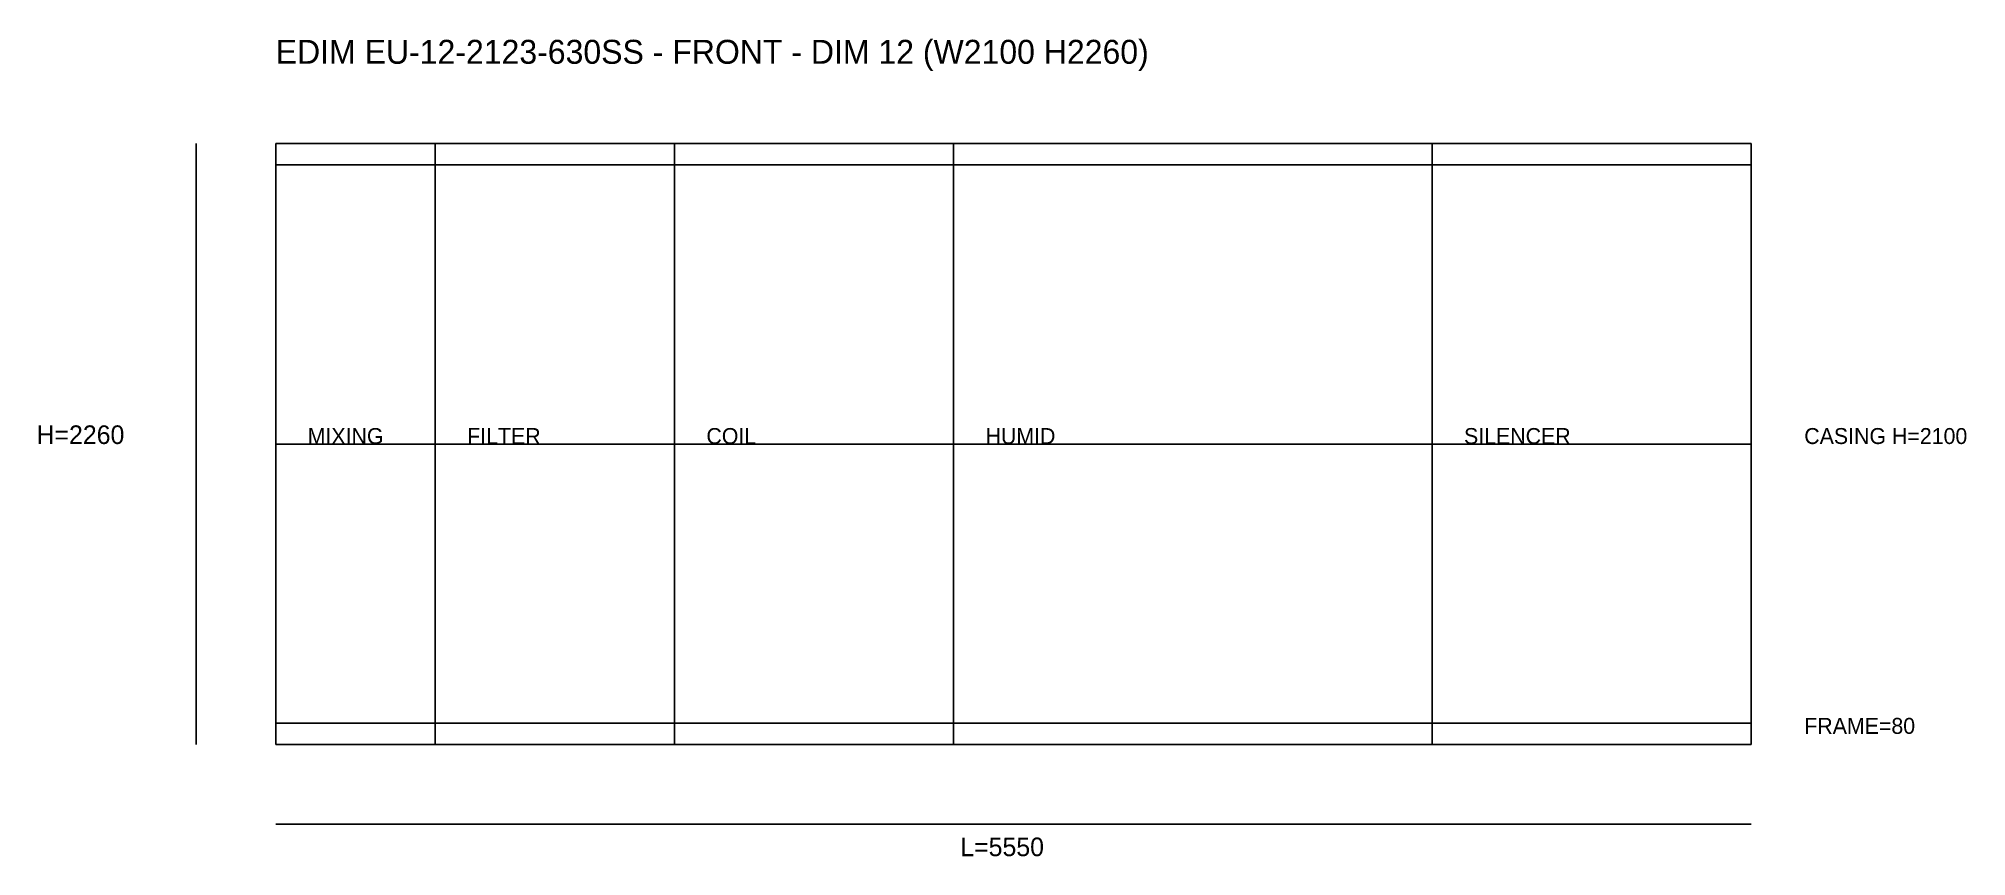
# Model space of a CAD drawing. Header units: millimetres. Extents: x -892 to 6360, y -421 to 2655.
import ezdxf

# ---------------------------------------------------------------- set-up
doc = ezdxf.new("R2010")
doc.units = ezdxf.units.MM
for name, color, linetype in [('DIM', 1, 'CONTINUOUS'), ('OUTLINE', 7, 'CONTINUOUS'), ('SECTION', 3, 'CONTINUOUS'), ('TEXT', 5, 'CONTINUOUS')]:
    doc.layers.add(name, color=color, linetype=linetype)

msp = doc.modelspace()

# ---------------------------------------------------------------- linework, layer by layer
at = {"layer": 'DIM'}
for p, q in [((-300, 0), (-300, 2260)), ((0, 1130), (5550, 1130)), ((0, -300), (5550, -300))]:
    msp.add_line(p, q, dxfattribs=at)
at = {"layer": 'OUTLINE'}
for p, q in [((5550, 2260), (0, 2260)), ((0, 2260), (0, 0)), ((5550, 0), (5550, 2260)), ((0, 2180), (5550, 2180)), ((0, 80), (5550, 80)), ((0, 0), (5550, 0))]:
    msp.add_line(p, q, dxfattribs=at)
at = {"layer": 'SECTION'}
for p, q in [((600, 0), (600, 2260)), ((1500, 0), (1500, 2260)), ((2550, 0), (2550, 2260)), ((4350, 0), (4350, 2260))]:
    msp.add_line(p, q, dxfattribs=at)

# ---------------------------------------------------------------- texts
at = {"layer": 'DIM'}
for s, p in [('CASING H=2100', (5750, 1130)), ('FRAME=80', (5750, 40))]:
    msp.add_text(s, height=60, dxfattribs=at).set_placement(p)
at = {"layer": 'TEXT'}
for s, height, p in [('EDIM EU-12-2123-630SS - FRONT - DIM 12 (W2100 H2260)', 90, (0, 2560)), ('H=2260', 70, (-900, 1130)), ('MIXING', 60, (120, 1130)), ('FILTER', 60, (720, 1130)), ('COIL', 60, (1620, 1130)), ('HUMID', 60, (2670, 1130)), ('SILENCER', 60, (4470, 1130)), ('L=5550', 70, (2575, -420))]:
    msp.add_text(s, height=height, dxfattribs=at).set_placement(p)

doc.saveas('drawing.dxf')
